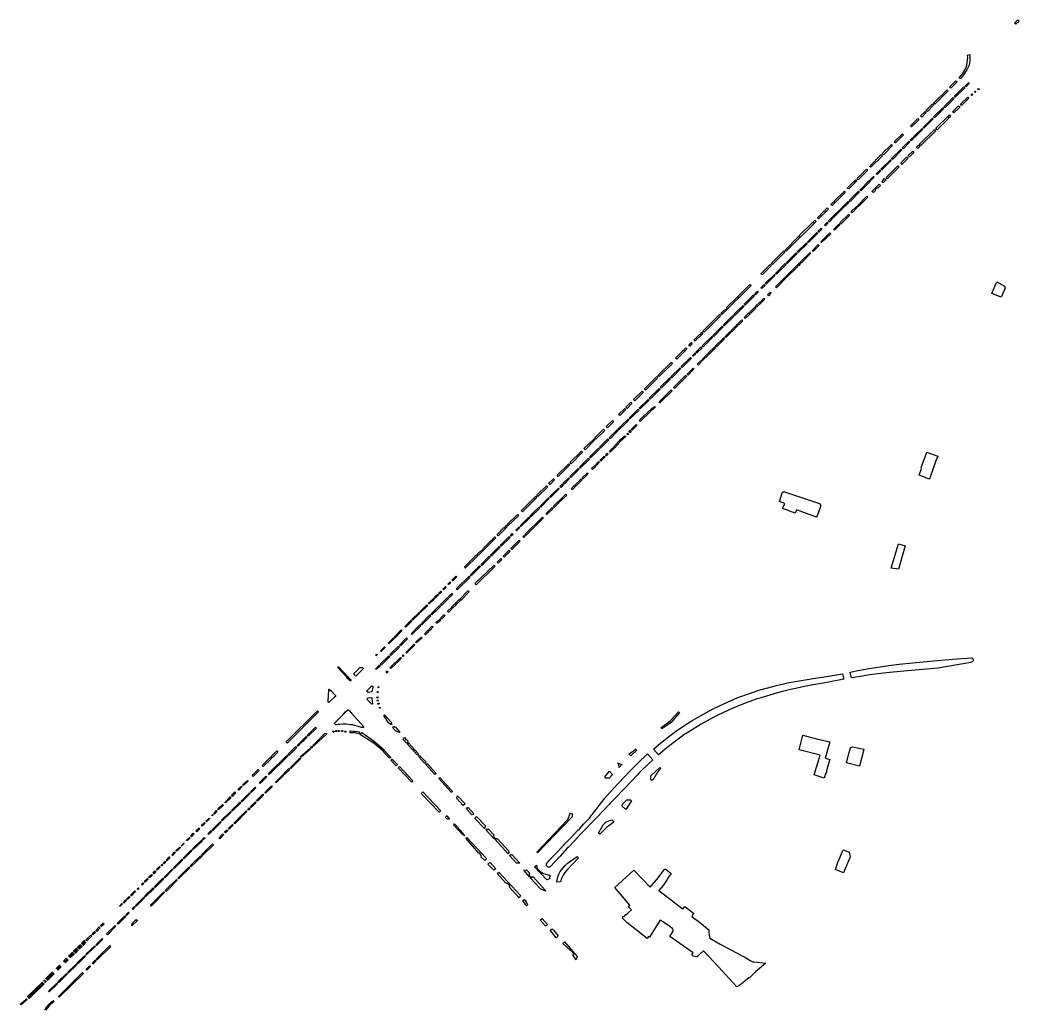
# Model space of a CAD drawing. Header units: millimetres. Extents: x 734061 to 736248, y 4017837 to 4020740.
# Drawn here: x 734061 to 735088, y 4019389 to 4020406 of the extents above; entities that cross this region are included whole.
import ezdxf

# ---------------------------------------------------------------- set-up
doc = ezdxf.new("R2010")
doc.units = ezdxf.units.MM
for name, color, linetype, true_color in [('bolvar', 143, 'Continuous', 0x3faae0), ('lachaki', 215, 'Continuous', 0xa953ac), ('park', 3, 'Continuous', 0x1ffa07)]:
    doc.layers.add(name, color=color, linetype=linetype, true_color=true_color)

msp = doc.modelspace()

# ---------------------------------------------------------------- linework, layer by layer
at = {"layer": 'bolvar'}
for points in [[(735083.1, 4020402.6), (735086.4, 4020405.9), (735087.7, 4020404.7), (735084.3, 4020401.5)], [(735034.8, 4020369.9), (735037, 4020370.4), (735037.2, 4020367), (735037.1, 4020364.7), (735036.8, 4020361.9), (735036.3, 4020359.5), (735034.2, 4020354.8), (735030.6, 4020349.6), (735027.4, 4020345.3), (735026.1, 4020346.3), (735029.5, 4020350.5), (735032.7, 4020355.8), (735034.1, 4020359.2), (735034.9, 4020364.9), (735035, 4020367)], [(735022.9, 4020343.5), (735024.1, 4020342.3), (735018, 4020336.1), (735017.4, 4020335.8), (735016.3, 4020336.9)], [(735032.2, 4020338.1), (735036.2, 4020341.8), (735036.6, 4020341.4), (735033, 4020337.3)], [(735013.7, 4020334.3), (735014.1, 4020333.9), (735014.6, 4020333.2), (735014.4, 4020332.7), (735001.1, 4020319.4), (734999.8, 4020320.6)], [(735021.3, 4020327.5), (735031.1, 4020337.1), (735032, 4020336.2), (735022.2, 4020326.6)], [(735039.1, 4020328.4), (735038.5, 4020329.2), (735039.4, 4020330), (735040.1, 4020329.3)], [(735041.9, 4020332.1), (735042.6, 4020332.8), (735043.3, 4020332.1), (735042.5, 4020331.3)], [(735045.9, 4020334.1), (735045.3, 4020335), (735046.1, 4020335.6), (735046.8, 4020335)], [(734998.8, 4020319.6), (734999.8, 4020318.3), (734993.6, 4020312), (734992.2, 4020313.5), (734992.8, 4020314.1), (734993, 4020314), (734994, 4020314.9), (734993.9, 4020315.1)], [(735010.3, 4020316.7), (735020.1, 4020326.3), (735021, 4020325.4), (735011.3, 4020315.8)], [(735027.5, 4020319.4), (735035, 4020326.6), (735036.1, 4020325.6), (735028.6, 4020318)], [(734992.4, 4020310.9), (734987.8, 4020306.2), (734986.4, 4020307.4), (734991.3, 4020312)], [(734999.8, 4020306.3), (735009.3, 4020315.6), (735010.1, 4020314.7), (735000.7, 4020305.4)], [(735020.8, 4020310.4), (735019.4, 4020311.6), (735025.6, 4020317.7), (735026.4, 4020316.9), (735026.8, 4020316.3), (735026.2, 4020315.7)], [(734984.7, 4020303.3), (734977.3, 4020296), (734976, 4020297.1), (734983.6, 4020304.6)], [(734989.1, 4020295.6), (734998.7, 4020305.1), (734999.6, 4020304.3), (734990, 4020294.7)], [(735002.1, 4020294.7), (735015.4, 4020307.9), (735015.6, 4020308), (735016.3, 4020308.5), (735017.4, 4020307.2), (735016.1, 4020305.8), (735015.5, 4020306.4), (735014.9, 4020305.8), (735015.5, 4020305.2), (735003.4, 4020293.2)], [(734968.9, 4020287.8), (734960.6, 4020279.8), (734959.5, 4020280.8), (734968, 4020289)], [(734979.3, 4020285.9), (734988, 4020294.4), (734988.8, 4020293.6), (734980.1, 4020285.2)], [(734985.2, 4020277.9), (735000.7, 4020293.3), (735002.1, 4020292), (734986.9, 4020276.9), (734986.6, 4020276.6), (734986, 4020277.2)], [(734967.6, 4020274.5), (734974.7, 4020281.5), (734975.6, 4020280.6), (734968.6, 4020273.6)], [(734975.8, 4020282.5), (734978.5, 4020285.2), (734979.3, 4020284.3), (734976.7, 4020281.6)], [(734956.6, 4020278), (734957.7, 4020276.8), (734948.4, 4020267.5), (734947.2, 4020268.7)], [(734956.6, 4020263.6), (734966.5, 4020273.3), (734967.4, 4020272.5), (734957.5, 4020262.7)], [(734973.9, 4020266.8), (734978.5, 4020271), (734979.9, 4020270.2), (734975.2, 4020265.3)], [(734982.4, 4020275.2), (734984.4, 4020277.2), (734985.8, 4020275.9), (734983.7, 4020273.8)], [(734946.1, 4020267.6), (734947.3, 4020266.4), (734935.4, 4020254.7), (734933.9, 4020255.5)], [(734945.7, 4020252.7), (734955.5, 4020262.4), (734956.4, 4020261.5), (734946.6, 4020251.8)], [(734966.2, 4020259.1), (734972.5, 4020265.4), (734973.9, 4020264.1), (734967.4, 4020257.6)], [(734931.1, 4020252.7), (734931.5, 4020252.2), (734931.7, 4020251.7), (734931.9, 4020251.2), (734922.3, 4020241.7), (734921.2, 4020243)], [(734940.9, 4020248), (734944.6, 4020251.6), (734945.4, 4020250.7), (734941.8, 4020247.1)], [(734951, 4020244.1), (734963.2, 4020256.2), (734964.5, 4020254.9), (734952.3, 4020242.8)], [(734920, 4020241.8), (734921.1, 4020240.6), (734913.3, 4020232.8), (734912.9, 4020232.6), (734911.7, 4020232.7), (734911.1, 4020233), (734918.1, 4020240), (734918.7, 4020239.4), (734919.3, 4020240), (734918.7, 4020240.5)], [(734924.1, 4020231.2), (734934.1, 4020241.2), (734935, 4020240.3), (734925, 4020230.3)], [(734935.1, 4020242.2), (734938.1, 4020245.2), (734938.9, 4020244.3), (734935.9, 4020241.3)], [(734936.4, 4020229.7), (734944, 4020237.2), (734945.3, 4020235.8), (734942.5, 4020233.2), (734941.9, 4020233.8), (734939.8, 4020231.6), (734940.4, 4020231), (734938.1, 4020228.6)], [(734950.4, 4020240.9), (734948.2, 4020238.6), (734946.9, 4020240), (734949.6, 4020242.9), (734950.4, 4020242.1), (734951.1, 4020241.5), (734950.4, 4020240.9), (734949.8, 4020241.6)], [(734908.2, 4020230.2), (734908.6, 4020229.7), (734908.8, 4020229.1), (734909, 4020228.6), (734895.7, 4020215.3), (734894.4, 4020216.5), (734897.1, 4020219.2), (734897.8, 4020218.7), (734898.3, 4020219.3), (734897.7, 4020219.9)], [(734913.1, 4020220.4), (734922.8, 4020230.1), (734923.8, 4020229.2), (734914, 4020219.6)], [(734892.8, 4020198.6), (734891.9, 4020199.4), (734895.8, 4020203.2), (734905.5, 4020212.8), (734912, 4020219.3), (734912.9, 4020218.4), (734906.1, 4020211.8), (734896.7, 4020202.6)], [(734921.6, 4020215), (734931.3, 4020224.8), (734932.3, 4020223.8), (734922.5, 4020214.1)], [(734891.8, 4020211.7), (734881.7, 4020201.6), (734880.5, 4020202.8), (734887.6, 4020209.8), (734888.1, 4020209.3), (734888.7, 4020209.8), (734888.2, 4020210.4), (734890.5, 4020212.8)], [(734903.6, 4020197.4), (734912.7, 4020206.4), (734913.5, 4020205.2), (734904.5, 4020196.3)], [(734915, 4020208.8), (734920.6, 4020214.2), (734921.5, 4020213.4), (734916.1, 4020207.7)], [(734848.3, 4020168.4), (734847.2, 4020169.6), (734861.3, 4020183.9), (734862, 4020183.2), (734862.5, 4020183.8), (734861.8, 4020184.5), (734875.7, 4020198.1), (734876.3, 4020197.5), (734876.9, 4020198.1), (734876.3, 4020198.7), (734878, 4020200.3), (734879.1, 4020199)], [(734887.8, 4020195.4), (734890.7, 4020198.3), (734891.6, 4020197.4), (734888.7, 4020194.6)], [(734897, 4020190.8), (734902.6, 4020196.3), (734903.5, 4020195.5), (734897.9, 4020190)], [(734870.3, 4020178.1), (734880, 4020187.7), (734880.8, 4020186.8), (734871.2, 4020177.2)], [(734881.1, 4020188.9), (734884.3, 4020192), (734885.2, 4020191.1), (734882, 4020187.9)], [(734884, 4020178), (734893.3, 4020187.2), (734894.3, 4020186.3), (734884.8, 4020177.2)], [(734859.7, 4020167.8), (734869.2, 4020176.9), (734870, 4020176.1), (734860.7, 4020166.9)], [(734834.3, 4020154.6), (734833.1, 4020155.8), (734846, 4020168.6), (734847.1, 4020167.3)], [(734848.6, 4020156.7), (734858.8, 4020166.6), (734859.6, 4020165.9), (734849.5, 4020155.8)], [(734863.1, 4020157.3), (734873, 4020167), (734873.9, 4020166.2), (734864.1, 4020156.4)], [(734875, 4020168.9), (734881.3, 4020175.3), (734882.2, 4020174.3), (734876, 4020167.9)], [(734837.4, 4020145.6), (734847.5, 4020155.6), (734848.3, 4020154.7), (734838.3, 4020144.7)], [(734859.9, 4020154.1), (734862.3, 4020156.6), (734863.2, 4020155.7), (734861, 4020153.3)], [(734833.1, 4020153.4), (734824.2, 4020144.6), (734823.6, 4020144.6), (734822.9, 4020144.8), (734822.2, 4020145.1), (734831.9, 4020154.7)], [(734848, 4020142.3), (734859.3, 4020153.6), (734860.3, 4020152.7), (734848.9, 4020141.4)], [(734826.9, 4020135.2), (734836.3, 4020144.5), (734837.1, 4020143.6), (734827.8, 4020134.4)], [(734837.3, 4020131.8), (734847.4, 4020141.8), (734848.2, 4020140.8), (734838.3, 4020130.9)], [(734812.3, 4020133), (734782.3, 4020103.2), (734781.1, 4020104.3), (734784.9, 4020108.3), (734785.6, 4020107.7), (734787.8, 4020109.9), (734787.2, 4020110.5), (734798.3, 4020121.4), (734798.9, 4020120.9), (734799.5, 4020121.4), (734798.9, 4020122), (734811, 4020134)], [(734816.1, 4020124.6), (734819, 4020127.3), (734819.7, 4020126.4), (734817, 4020123.6)], [(734822.4, 4020130.7), (734825.8, 4020134.1), (734826.8, 4020133.3), (734823.3, 4020129.9)], [(734829.3, 4020123.6), (734831.8, 4020126.2), (734832.8, 4020125.4), (734830.1, 4020122.6)], [(734805.3, 4020113.9), (734814.9, 4020123.4), (734815.8, 4020122.5), (734806.3, 4020113)], [(734816.7, 4020111.5), (734821.7, 4020116.4), (734822.6, 4020115.3), (734817.7, 4020110.5)], [(734822.2, 4020116.8), (734825.6, 4020120.2), (734826.5, 4020119.2), (734823.1, 4020115.8)], [(734794.7, 4020103.2), (734804.3, 4020112.7), (734805.1, 4020111.9), (734795.5, 4020102.4)], [(734805.4, 4020100.2), (734810.2, 4020105.1), (734811.3, 4020103.9), (734806.3, 4020099.1)], [(734811.1, 4020105.8), (734815.9, 4020110.7), (734816.9, 4020109.6), (734812.2, 4020104.8)], [(734781, 4020102.1), (734764, 4020085.1), (734762.7, 4020086.3), (734779.9, 4020103.3)], [(734783.9, 4020092.6), (734793.6, 4020102.2), (734794.5, 4020101.3), (734784.8, 4020091.7)], [(734798.9, 4020093.7), (734803, 4020097.9), (734803.9, 4020097), (734799.9, 4020092.8)], [(734761.6, 4020085.1), (734762.6, 4020083.9), (734754.7, 4020076), (734754.4, 4020076.3), (734754, 4020076.9), (734753.7, 4020077.4), (734759.7, 4020083.3), (734760.3, 4020082.7), (734761.4, 4020083.8), (734760.8, 4020084.4)], [(734773, 4020081.9), (734782.7, 4020091.5), (734783.6, 4020090.6), (734773.9, 4020080.9)], [(734785.4, 4020080.5), (734791.1, 4020086.1), (734792, 4020085.3), (734786.5, 4020079.6)], [(734792, 4020087), (734798, 4020093), (734798.9, 4020092), (734792.8, 4020086)], [(734751.1, 4020074.7), (734751.6, 4020073.1), (734751.4, 4020072.8), (734749.5, 4020070.8), (734748.4, 4020072.1)], [(734762.2, 4020071.2), (734771.9, 4020080.8), (734772.8, 4020079.8), (734763.1, 4020070.3)], [(734775.8, 4020071), (734784.2, 4020079.4), (734785, 4020078.3), (734776.7, 4020070.2)], [(734746.3, 4020067.9), (734736.1, 4020057.6), (734734.7, 4020058.6), (734743.2, 4020067), (734743.8, 4020066.5), (734744.8, 4020067.7), (734744.4, 4020068.1), (734745.3, 4020069.2)], [(734752.2, 4020061.2), (734754.8, 4020063.9), (734755.6, 4020063), (734753, 4020060.4)], [(734755.6, 4020064.7), (734761.1, 4020070.1), (734762, 4020069.2), (734756.6, 4020063.9)], [(734762.9, 4020056.3), (734762, 4020057.3), (734767.3, 4020062.6), (734768.2, 4020061.7)], [(734768, 4020063.3), (734775, 4020070.2), (734775.8, 4020069.1), (734769, 4020062.3)], [(734730.5, 4020054.5), (734731, 4020053.6), (734731.2, 4020053.2), (734731.1, 4020052.7), (734717.8, 4020039.5), (734716.6, 4020040.6)], [(734740.6, 4020049.9), (734750.2, 4020059.3), (734751.1, 4020058.4), (734741.5, 4020049)], [(734756.9, 4020052.2), (734759.7, 4020055.2), (734760.6, 4020054.1), (734757.8, 4020051.3)], [(734760.6, 4020056.1), (734761.3, 4020056.6), (734762.2, 4020055.6), (734761.6, 4020055)], [(734730, 4020039.3), (734739.5, 4020048.7), (734740.3, 4020047.8), (734730.9, 4020038.4)], [(734746.5, 4020042.1), (734752.7, 4020048.2), (734753.6, 4020047.2), (734747.6, 4020041.1)], [(734715.5, 4020039.6), (734716.6, 4020038.4), (734703.9, 4020025.7), (734703.5, 4020025.8), (734702.6, 4020026.7)], [(734719, 4020028.6), (734728.8, 4020038.2), (734729.6, 4020037.3), (734719.9, 4020027.6)], [(734732.5, 4020028.4), (734745.3, 4020040.9), (734746.1, 4020039.8), (734733.6, 4020027.2)], [(734700.3, 4020024.6), (734701.4, 4020023.4), (734693, 4020014.8), (734691.6, 4020015.9)], [(734707.6, 4020017.4), (734717.9, 4020027.4), (734718.8, 4020026.5), (734708.5, 4020016.5)], [(734717.8, 4020013.5), (734730.1, 4020026), (734731.1, 4020024.8), (734718.7, 4020012.5)], [(734688.7, 4020013.2), (734689.8, 4020011.9), (734685, 4020006.9), (734683.7, 4020008.1)], [(734697.3, 4020007.2), (734706.6, 4020016.2), (734707.5, 4020015.4), (734698.3, 4020006.3)], [(734682.7, 4020006.9), (734683.8, 4020005.8), (734677.4, 4019999.5), (734676.1, 4020000.5)], [(734687, 4019997), (734696.2, 4020006.1), (734697.2, 4020005.2), (734687.9, 4019996.1)], [(734698.4, 4019993.5), (734697.5, 4019994.6), (734708.4, 4020005.1), (734709.4, 4020004.1)], [(734709, 4020005.6), (734713.2, 4020009), (734714.2, 4020008), (734710, 4020004.7)], [(734669.9, 4019994.4), (734671.1, 4019993.2), (734664.8, 4019987), (734663.6, 4019988.2)], [(734679, 4019989), (734685.9, 4019995.8), (734686.7, 4019994.9), (734679.8, 4019988.1)], [(734660.7, 4019985.5), (734661.9, 4019984.3), (734652.9, 4019975.3), (734651.6, 4019976.4)], [(734666.5, 4019976.7), (734674.6, 4019984.8), (734675.5, 4019983.8), (734667.4, 4019975.8)], [(734675.4, 4019985.5), (734678.1, 4019988.2), (734678.9, 4019987.2), (734676.2, 4019984.6)], [(734684.8, 4019980.9), (734685.6, 4019981.6), (734686.5, 4019980.7), (734685.8, 4019979.9)], [(734686.9, 4019983), (734688.1, 4019984.5), (734689.1, 4019983.5), (734687.7, 4019981.9)], [(734689.2, 4019985.3), (734694.2, 4019990.3), (734695.1, 4019989.3), (734690.2, 4019984.4)], [(734650.6, 4019975.4), (734651.6, 4019974.1), (734641.8, 4019964.5), (734640.6, 4019965.6)], [(734656.7, 4019967), (734665.3, 4019975.6), (734666.3, 4019974.7), (734657.6, 4019966.1)], [(734671.9, 4019966.2), (734671, 4019967.2), (734676.5, 4019973.3), (734677.5, 4019972.3)], [(734676.9, 4019973.8), (734682.5, 4019978.7), (734683.6, 4019977.9), (734677.9, 4019972.8)], [(734638, 4019963), (734639.1, 4019961.8), (734627.3, 4019950), (734626.2, 4019951.2)], [(734646.4, 4019956.8), (734655.6, 4019965.9), (734656.5, 4019965), (734647.3, 4019956)], [(734662.8, 4019959.2), (734664.5, 4019961), (734665.5, 4019959.9), (734663.7, 4019958.3)], [(734666.7, 4019963.1), (734670.2, 4019966.5), (734671.2, 4019965.6), (734667.6, 4019962)], [(734625, 4019950), (734626.1, 4019948.9), (734614.2, 4019937), (734613.1, 4019938.4)], [(734636, 4019946.4), (734645.3, 4019955.7), (734646.2, 4019954.8), (734636.8, 4019945.5)], [(734652.7, 4019949.2), (734655.7, 4019952.4), (734656.7, 4019951.5), (734653.5, 4019948.2)], [(734658.1, 4019952.8), (734657.3, 4019953.8), (734661.4, 4019957.9), (734662.3, 4019957)], [(734626.1, 4019936.8), (734634.8, 4019945.3), (734635.7, 4019944.5), (734627.1, 4019935.9)], [(734638.7, 4019935.5), (734644.2, 4019940.8), (734645.1, 4019939.9), (734639.7, 4019934.6)], [(734648.4, 4019945.1), (734651.8, 4019948.4), (734652.7, 4019947.3), (734649.4, 4019944.1)], [(734609.3, 4019934.6), (734610.5, 4019933.5), (734605.9, 4019928.8), (734605.1, 4019929.1), (734604.8, 4019929.3), (734604.3, 4019929.6)], [(734615.8, 4019926.6), (734618.5, 4019929.3), (734619.4, 4019928.4), (734616.7, 4019925.7)], [(734619.4, 4019930.1), (734625, 4019935.7), (734625.9, 4019934.8), (734620.2, 4019929.2)], [(734631.5, 4019928.3), (734637.7, 4019934.4), (734638.7, 4019933.4), (734632.6, 4019927.4)], [(734602, 4019927.5), (734602.4, 4019926.9), (734603, 4019926.1), (734593.3, 4019916.5), (734592.1, 4019917.7)], [(734605.3, 4019916.2), (734614.3, 4019925.1), (734615.2, 4019924.2), (734606.2, 4019915.4)], [(734615.1, 4019912.1), (734621.9, 4019918.9), (734622.9, 4019917.8), (734616, 4019911.1)], [(734627.7, 4019924.5), (734631, 4019927.9), (734632.1, 4019927), (734628.6, 4019923.4)], [(734591, 4019916.6), (734592.2, 4019915.4), (734577.5, 4019900.8), (734576.6, 4019901.3), (734576, 4019901.7), (734589.4, 4019915), (734590, 4019914.4), (734590.6, 4019915.1), (734590, 4019915.6)], [(734595.5, 4019906.5), (734604.2, 4019915), (734605, 4019914.2), (734596.3, 4019905.6)], [(734609, 4019906.1), (734614.4, 4019911.5), (734615.4, 4019910.5), (734610, 4019905)], [(734585, 4019896.2), (734594.2, 4019905.4), (734595.1, 4019904.5), (734585.8, 4019895.2)], [(734601.7, 4019898.8), (734607.9, 4019905.1), (734609, 4019904.2), (734602.6, 4019897.9)], [(734573.3, 4019896.7), (734562.4, 4019886.2), (734561.3, 4019887.3), (734572.3, 4019898)], [(734575.1, 4019886.4), (734583.9, 4019895.1), (734584.7, 4019894.1), (734575.9, 4019885.5)], [(734599, 4019894.4), (734580.8, 4019876.2), (734579.9, 4019877.2), (734598.1, 4019895.3)], [(734552.5, 4019876.1), (734551.3, 4019877.3), (734558.4, 4019884.6), (734559, 4019884.1), (734560, 4019884.9), (734559.5, 4019885.5), (734560.6, 4019886.6), (734561.7, 4019885.3)], [(734565.1, 4019876.4), (734567, 4019878.3), (734567.7, 4019877.5), (734565.8, 4019875.6)], [(734570.5, 4019881.8), (734573.9, 4019885.2), (734574.8, 4019884.4), (734571.3, 4019881)], [(734550.1, 4019873.9), (734532.4, 4019856.2), (734531.2, 4019857.5), (734534.5, 4019860.7), (734535, 4019860.2), (734537, 4019862.2), (734536.6, 4019862.7), (734545.5, 4019871.7), (734546.1, 4019871.1), (734547, 4019872), (734546.5, 4019872.5), (734548.9, 4019874.9)], [(734554.7, 4019866.3), (734563.9, 4019875.3), (734564.8, 4019874.4), (734555.6, 4019865.4)], [(734565.6, 4019863.1), (734574.2, 4019871.6), (734575.1, 4019870.5), (734566.5, 4019862.1)], [(734577.9, 4019875.3), (734579.1, 4019876.4), (734579.9, 4019875.5), (734578.9, 4019874.4)], [(734544.5, 4019856.1), (734553.4, 4019865.1), (734554.4, 4019864.2), (734545.4, 4019855.2)], [(734557.6, 4019855.2), (734563.8, 4019861.3), (734564.7, 4019860.3), (734558.7, 4019854.2)], [(734531.2, 4019855.2), (734518.7, 4019842.7), (734518.1, 4019844.5), (734530.1, 4019856.4)], [(734534.5, 4019846.3), (734543.3, 4019855), (734544.2, 4019854.1), (734535.5, 4019845.4)], [(734551.4, 4019848.9), (734555.1, 4019852.7), (734556.1, 4019851.6), (734552.4, 4019847.8)], [(734523.8, 4019835.7), (734533.3, 4019845.1), (734534.3, 4019844.4), (734524.7, 4019834.8)], [(734548.5, 4019846), (734549.5, 4019845), (734529.8, 4019825.7), (734528.5, 4019827)], [(734503.1, 4019828.7), (734503.8, 4019827.9), (734501.7, 4019825.9), (734500.9, 4019826.5)], [(734508.8, 4019834.5), (734509.7, 4019833.7), (734505.7, 4019829.8), (734504.7, 4019830.5)], [(734509.3, 4019821.4), (734522.7, 4019834.6), (734523.6, 4019833.7), (734510.2, 4019820.4)], [(734493.6, 4019819.2), (734494.4, 4019818.5), (734491.8, 4019816.1), (734491.2, 4019816.8)], [(734499, 4019823.3), (734496.2, 4019820.4), (734495.5, 4019821.1), (734498.5, 4019824)], [(734501.5, 4019813.7), (734504.7, 4019816.8), (734505.6, 4019815.9), (734502.5, 4019812.8)], [(734514.4, 4019809.9), (734513.8, 4019810), (734513.3, 4019810.7), (734513.3, 4019811.3), (734521.3, 4019819.4), (734521.8, 4019819.4), (734522.4, 4019818.6), (734522.4, 4019818)], [(734487.1, 4019811.4), (734481.6, 4019806), (734481, 4019806.8), (734486.2, 4019812)], [(734491.1, 4019815.4), (734487.8, 4019812.1), (734487.1, 4019812.9), (734490.4, 4019816.2)], [(734493.2, 4019805.5), (734500.4, 4019812.5), (734501.3, 4019811.7), (734494.2, 4019804.6)], [(734504.8, 4019802.4), (734504.9, 4019803), (734508, 4019806), (734508.6, 4019805.9), (734509, 4019805.5), (734509, 4019804.9), (734505.9, 4019802), (734505.3, 4019802)], [(734509.1, 4019807.1), (734512, 4019810.2), (734512.6, 4019810.1), (734513.1, 4019809.5), (734513.2, 4019809), (734510.1, 4019806), (734509.6, 4019806), (734509.1, 4019806.6)], [(734471.9, 4019796.5), (734464.5, 4019789.2), (734463.7, 4019789.9), (734471.2, 4019797.4)], [(734479, 4019805.1), (734479.8, 4019804.2), (734472.7, 4019797.3), (734472.1, 4019797.9)], [(734483.6, 4019795.9), (734492.2, 4019804.4), (734493.1, 4019803.5), (734484.4, 4019794.9)], [(734504.2, 4019801.8), (734504.8, 4019801.1), (734504.8, 4019800.6), (734501.7, 4019797.7), (734501.2, 4019797.7), (734500.6, 4019798.4), (734500.6, 4019798.9), (734503.8, 4019801.8)], [(734462.8, 4019789.1), (734463.6, 4019788.3), (734457.4, 4019782.2), (734456.6, 4019783)], [(734473.3, 4019785.7), (734482.4, 4019794.8), (734483.2, 4019793.8), (734474.1, 4019784.7)], [(734488.6, 4019787.3), (734492, 4019790.2), (734492.4, 4019790.3), (734493.1, 4019789.7), (734493.1, 4019789.1), (734489.8, 4019786.2), (734489.3, 4019786.2), (734488.7, 4019786.8)], [(734493.6, 4019791.6), (734496.6, 4019794.9), (734497, 4019795), (734497.8, 4019794.2), (734497.7, 4019793.7), (734494.7, 4019790.6), (734494.2, 4019790.7), (734493.5, 4019791.3)], [(734453.5, 4019778.5), (734445.9, 4019770.6), (734445.1, 4019771.4), (734452.9, 4019779.3)], [(734462.9, 4019775.5), (734472, 4019784.5), (734472.9, 4019783.5), (734463.8, 4019774.5)], [(734476.8, 4019775.5), (734480.6, 4019779.1), (734481.5, 4019778.1), (734477.8, 4019774.4)], [(734481.3, 4019779.9), (734484.4, 4019783.3), (734485.5, 4019782.4), (734482.3, 4019778.9)], [(734445.2, 4019770.2), (734440.1, 4019765.1), (734439.3, 4019765.7), (734444.5, 4019770.9)], [(734451.2, 4019763.8), (734458.4, 4019771.1), (734459.4, 4019770.1), (734452, 4019762.9)], [(734468, 4019767.1), (734473.4, 4019772), (734474.3, 4019771.1), (734468.7, 4019766.2)], [(734435.5, 4019762), (734436.2, 4019761.2), (734432.1, 4019757.2), (734431.4, 4019757.9)], [(734441.3, 4019754), (734449.9, 4019762.7), (734451, 4019761.7), (734442.2, 4019753.1)], [(734457.4, 4019756.3), (734466, 4019764.7), (734466.8, 4019763.9), (734458.3, 4019755.4)], [(734427.2, 4019752.8), (734426.6, 4019753.7), (734427.5, 4019754.3), (734428.1, 4019753.5)], [(734431.2, 4019744.1), (734440.1, 4019752.9), (734441, 4019752), (734432.1, 4019743.2)], [(734441.1, 4019740.4), (734446.6, 4019745.8), (734447.6, 4019744.9), (734442.3, 4019739.6)], [(734447.5, 4019746.6), (734452, 4019751), (734452.8, 4019750), (734448.3, 4019745.7)], [(734454.1, 4019753), (734455, 4019753.8), (734455.6, 4019753), (734454.8, 4019752.2)], [(734914.3, 4019736), (734924, 4019737.9), (734933.8, 4019739.7), (734940.6, 4019740.9), (734953.4, 4019742.7), (734964.4, 4019744.2), (734978.7, 4019745.7), (734996.3, 4019747.2), (735019.3, 4019749.2), (735039, 4019750.7), (735039.7, 4019750.4), (735040.2, 4019749.6), (735040.4, 4019748.7), (735040.4, 4019748), (735040.2, 4019747.4), (735039.9, 4019746.9), (735039.6, 4019746.6), (735038.6, 4019746.1), (735038.1, 4019746), (735004.4, 4019740), (734969.4, 4019737.1), (734951.1, 4019735.3), (734934.4, 4019733.2), (734922.3, 4019731.2), (734915.4, 4019730)], [(734430.2, 4019743.2), (734431.2, 4019742.1), (734426.7, 4019738.7), (734426.3, 4019739)], [(734437.2, 4019736.2), (734438, 4019737.4), (734439, 4019736.6), (734438.3, 4019734.9)], [(734712.1, 4019657), (734717.5, 4019661.8), (734727.4, 4019669.7), (734728.8, 4019670.7), (734735.1, 4019675.3), (734748.1, 4019683.9), (734752.6, 4019686.7), (734763.4, 4019692.9), (734772.6, 4019697.9), (734785, 4019703.8), (734798.7, 4019709.8), (734810.7, 4019714.2), (734820.3, 4019717.3), (734827.7, 4019719.6), (734829.4, 4019720), (734838.6, 4019722.3), (734849.9, 4019724.9), (734861.8, 4019727.2), (734876.2, 4019729.3), (734890, 4019731.4), (734906.4, 4019734.3), (734907.5, 4019728.6), (734890.1, 4019725.4), (734870.5, 4019722), (734853.2, 4019718.3), (734850, 4019717.4), (734843.3, 4019715.7), (734843, 4019715.6), (734828.2, 4019711.4), (734816.6, 4019707.8), (734804.7, 4019703.5), (734793.5, 4019698.9), (734788.4, 4019696.6), (734778.1, 4019691.7), (734770.3, 4019687.6), (734761.2, 4019682.5), (734752.7, 4019677.4), (734751.7, 4019676.7), (734743.4, 4019671.5), (734740.2, 4019669.3), (734734.4, 4019664.9), (734733.7, 4019664.3), (734732.4, 4019663.4), (734731.5, 4019662.7), (734725.9, 4019658.4), (734717.3, 4019651.2)], [(734428, 4019715.9), (734429, 4019716), (734429, 4019715.1), (734428, 4019715)], [(734429.4, 4019719.9), (734428.9, 4019720.5), (734429.2, 4019721.2), (734430, 4019720.6)], [(734428.6, 4019710.5), (734429, 4019709.6), (734428, 4019709.2), (734427.8, 4019710.2)], [(734428.8, 4019707.6), (734429.2, 4019706.6), (734428.3, 4019706.3), (734428.1, 4019707.3)], [(734430, 4019703.3), (734429.2, 4019702.9), (734428.7, 4019704), (734429.7, 4019704.3)], [(734367.8, 4019695.1), (734335.5, 4019663.1), (734334.3, 4019664.2), (734366.7, 4019696.2)], [(734431.5, 4019699.1), (734430.6, 4019698.9), (734430.3, 4019699.5), (734431.1, 4019700)], [(734719.8, 4019679), (734728.9, 4019685.6), (734729.5, 4019686.1), (734730, 4019686.6), (734737.8, 4019695.3), (734738.9, 4019694.2), (734731.4, 4019685.5), (734730.1, 4019684.2), (734720.8, 4019677.8)], [(734442.7, 4019682), (734442.7, 4019682), (734440.2, 4019683.4), (734435.1, 4019691.6), (734435.7, 4019692), (734443.1, 4019683.8), (734442.6, 4019683.2), (734443.2, 4019682.7)], [(734365.7, 4019678.5), (734357.1, 4019670.1), (734356.3, 4019670.8), (734364.8, 4019679.3)], [(734374.8, 4019673.2), (734376.3, 4019672.7), (734363.1, 4019660.4), (734362.5, 4019661), (734374.8, 4019673.2)], [(734383.1, 4019675.5), (734383.2, 4019675.4), (734383.3, 4019675.4), (734383.4, 4019675.4), (734383.5, 4019675.3), (734383.5, 4019675.3), (734383.6, 4019675.2), (734383.6, 4019675.1), (734383.6, 4019675), (734383.7, 4019674.9), (734383.6, 4019674.8), (734383.6, 4019674.7), (734383.6, 4019674.6), (734383.5, 4019674.6), (734383.5, 4019674.5), (734383.4, 4019674.4), (734383.3, 4019674.4), (734383.2, 4019674.4), (734383.1, 4019674.4), (734383, 4019674.4), (734382.9, 4019674.4), (734382.8, 4019674.4), (734382.8, 4019674.5), (734382.7, 4019674.6), (734382.6, 4019674.6), (734382.6, 4019674.7), (734382.6, 4019674.8), (734382.6, 4019674.9), (734382.6, 4019675), (734382.6, 4019675.1), (734382.6, 4019675.2), (734382.7, 4019675.3), (734382.8, 4019675.3), (734382.8, 4019675.4), (734382.9, 4019675.4), (734383, 4019675.4)], [(734385.8, 4019675.9), (734385.9, 4019675.9), (734386, 4019675.9), (734386.1, 4019675.9), (734386.2, 4019675.8), (734386.2, 4019675.7), (734386.3, 4019675.7), (734386.3, 4019675.6), (734386.3, 4019675.5), (734386.4, 4019675.4), (734386.3, 4019675.3), (734386.3, 4019675.2), (734386.3, 4019675.1), (734386.2, 4019675), (734386.2, 4019675), (734386.1, 4019674.9), (734386, 4019674.9), (734385.9, 4019674.9), (734385.8, 4019674.9), (734385.7, 4019674.9), (734385.6, 4019674.9), (734385.5, 4019674.9), (734385.5, 4019675), (734385.4, 4019675), (734385.3, 4019675.1), (734385.3, 4019675.2), (734385.3, 4019675.3), (734385.3, 4019675.4), (734385.3, 4019675.5), (734385.3, 4019675.6), (734385.3, 4019675.7), (734385.4, 4019675.7), (734385.5, 4019675.8), (734385.5, 4019675.9), (734385.6, 4019675.9), (734385.7, 4019675.9)], [(734388.7, 4019676.1), (734388.8, 4019676.1), (734388.9, 4019676.1), (734389, 4019676), (734389.1, 4019676), (734389.2, 4019675.9), (734389.2, 4019675.8), (734389.3, 4019675.7), (734389.3, 4019675.6), (734389.3, 4019675.5), (734389.3, 4019675.4), (734389.3, 4019675.3), (734389.2, 4019675.2), (734389.2, 4019675.1), (734389.1, 4019675), (734389, 4019675), (734388.9, 4019674.9), (734388.8, 4019674.9), (734388.7, 4019674.9), (734388.6, 4019674.9), (734388.5, 4019674.9), (734388.4, 4019675), (734388.3, 4019675), (734388.2, 4019675.1), (734388.2, 4019675.2), (734388.1, 4019675.3), (734388.1, 4019675.4), (734388.1, 4019675.5), (734388.1, 4019675.6), (734388.1, 4019675.7), (734388.2, 4019675.8), (734388.2, 4019675.9), (734388.3, 4019676), (734388.4, 4019676), (734388.5, 4019676.1), (734388.6, 4019676.1)], [(734392.2, 4019676.1), (734392.3, 4019676.1), (734392.3, 4019676.1), (734392.4, 4019676), (734392.5, 4019676), (734392.6, 4019675.9), (734392.6, 4019675.8), (734392.7, 4019675.7), (734392.7, 4019675.6), (734392.7, 4019675.5), (734392.7, 4019675.5), (734392.7, 4019675.4), (734392.6, 4019675.3), (734392.6, 4019675.2), (734392.5, 4019675.1), (734392.4, 4019675.1), (734392.3, 4019675), (734392.3, 4019675), (734392.2, 4019675), (734392.1, 4019675), (734392, 4019675), (734391.9, 4019675.1), (734391.8, 4019675.1), (734391.7, 4019675.2), (734391.7, 4019675.3), (734391.6, 4019675.4), (734391.6, 4019675.5), (734391.6, 4019675.5), (734391.6, 4019675.6), (734391.6, 4019675.7), (734391.7, 4019675.8), (734391.7, 4019675.9), (734391.8, 4019676), (734391.9, 4019676), (734392, 4019676.1), (734392.1, 4019676.1)], [(734395.4, 4019675.3), (734395.5, 4019675.3), (734395.6, 4019675.3), (734395.7, 4019675.3), (734395.8, 4019675.2), (734395.8, 4019675.1), (734395.9, 4019675.1), (734395.9, 4019675), (734395.9, 4019674.9), (734395.9, 4019674.8), (734395.9, 4019674.7), (734395.9, 4019674.6), (734395.9, 4019674.5), (734395.8, 4019674.5), (734395.8, 4019674.4), (734395.7, 4019674.3), (734395.6, 4019674.3), (734395.5, 4019674.3), (734395.4, 4019674.3), (734395.3, 4019674.3), (734395.2, 4019674.3), (734395.2, 4019674.3), (734395.1, 4019674.4), (734395, 4019674.5), (734395, 4019674.5), (734394.9, 4019674.6), (734394.9, 4019674.7), (734394.9, 4019674.8), (734394.9, 4019674.9), (734394.9, 4019675), (734395, 4019675.1), (734395, 4019675.1), (734395.1, 4019675.2), (734395.2, 4019675.3), (734395.2, 4019675.3), (734395.3, 4019675.3)], [(734400.3, 4019675.7), (734404, 4019675.4), (734403.7, 4019673.7), (734400.3, 4019673.8)], [(734405.3, 4019675), (734405.6, 4019675.4), (734409.9, 4019674.6), (734409.1, 4019672.7), (734405.3, 4019673.5)], [(734410, 4019672.2), (734412.2, 4019674.1), (734425.1, 4019665.2), (734423.9, 4019663.4)], [(734451.4, 4019674.3), (734451, 4019673.9), (734447.1, 4019675.6), (734443.9, 4019679), (734443.8, 4019679.2), (734444.6, 4019679.8), (734445.2, 4019680.1), (734445.9, 4019679.4), (734446.5, 4019679.8)], [(734345.8, 4019660.6), (734355.2, 4019669.8), (734355.9, 4019668.9), (734346.6, 4019659.8)], [(734434.8, 4019656.1), (734434, 4019655.1), (734424.7, 4019663.1), (734425.5, 4019664.7), (734435, 4019656.4)], [(734458.3, 4019663.1), (734454.8, 4019666.8), (734455.1, 4019668.2), (734456.4, 4019669), (734457.4, 4019667.9), (734456.9, 4019667.3), (734457.7, 4019666.4), (734458.2, 4019666.9), (734459.8, 4019665.2), (734459.2, 4019664.7), (734459.6, 4019664.2)], [(734466.1, 4019657), (734464.9, 4019655.9), (734458.9, 4019662.3), (734460.2, 4019663.4)], [(734326.1, 4019653.9), (734320.3, 4019648.1), (734319.1, 4019649.2), (734325, 4019655)], [(734336.4, 4019651.3), (734344.7, 4019659.5), (734345.5, 4019658.7), (734337.3, 4019650.5)], [(734358.9, 4019657.7), (734359.6, 4019656.9), (734350.1, 4019648.7), (734349.4, 4019649.4)], [(734361.6, 4019660.3), (734362.2, 4019659.6), (734360.5, 4019657.8), (734359.7, 4019658.5)], [(734442.1, 4019648.2), (734441.7, 4019647.6), (734441.1, 4019647.9), (734440.7, 4019647.7), (734434.4, 4019654.6), (734435.4, 4019655.4)], [(734469.5, 4019650.8), (734465.3, 4019655.3), (734466.5, 4019656.4), (734470.7, 4019651.9)], [(734690.3, 4019654.1), (734690.5, 4019654.2), (734690.6, 4019654.2), (734690.8, 4019654.4), (734691, 4019654.5), (734691.2, 4019654.6), (734691.5, 4019654.9), (734693.7, 4019657), (734694.8, 4019656), (734688.8, 4019649.9), (734686.7, 4019652.2)], [(734319.4, 4019647.3), (734311, 4019639), (734309.8, 4019640.2), (734318.2, 4019648.4)], [(734316.6, 4019631.7), (734335.3, 4019650.2), (734336.1, 4019649.4), (734317.3, 4019631)], [(734349, 4019648.1), (734349.8, 4019647.4), (734339.4, 4019637), (734338.6, 4019637.8)], [(734448.9, 4019641), (734447.6, 4019639.8), (734442.1, 4019645.4), (734443.4, 4019646.6)], [(734477.1, 4019642.3), (734470.6, 4019649.3), (734471.7, 4019650.5), (734478.3, 4019643.5)], [(734487.5, 4019631), (734487.5, 4019631), (734478.2, 4019641.1), (734479.5, 4019642.2), (734488.6, 4019632)], [(734602, 4019538.3), (734602, 4019538.7), (734602.1, 4019539), (734602.2, 4019539.3), (734602.4, 4019539.6), (734602.8, 4019540.1), (734605.2, 4019542.8), (734609.9, 4019547.9), (734619.8, 4019558.4), (734620.8, 4019559.5), (734621.1, 4019559.8), (734621.4, 4019560), (734627.7, 4019566.5), (734634.4, 4019573.5), (734635.6, 4019574.7), (734636.2, 4019575.5), (734640.6, 4019580), (734646.3, 4019586.1), (734648.4, 4019588.9), (734649.3, 4019590), (734650.3, 4019591.4), (734661.1, 4019605.3), (734661.8, 4019606.2), (734664.4, 4019609.3), (734675.4, 4019621.2), (734676.5, 4019622.4), (734687.5, 4019633.8), (734691.3, 4019637.8), (734697.5, 4019644), (734704.1, 4019650.3), (734706, 4019651.9), (734711.3, 4019646), (734700, 4019635.3), (734696.9, 4019632.1), (734696, 4019631), (734682.3, 4019616.6), (734681.3, 4019615.6), (734680.3, 4019614.5), (734673.9, 4019607.8), (734667.7, 4019601.3), (734666.7, 4019600.3), (734666.2, 4019599.8), (734666.1, 4019599.7), (734653.4, 4019586.3), (734652.4, 4019585.3), (734638.9, 4019571.1), (734637.9, 4019570.1), (734630.8, 4019562.6), (734624.4, 4019556), (734623.4, 4019555), (734615.7, 4019546.6), (734605.8, 4019536.1), (734605.5, 4019535.9), (734605, 4019535.8), (734604.5, 4019535.7), (734604, 4019535.8), (734603.5, 4019535.9), (734603.2, 4019536.1), (734602.7, 4019536.4), (734602.4, 4019536.8), (734602.1, 4019537.3), (734602, 4019537.9)], [(734680, 4019641.3), (734676.9, 4019638), (734676.8, 4019639.2), (734676.6, 4019640.3), (734676.2, 4019641.3), (734675.6, 4019642.2), (734675.2, 4019642.7), (734676.5, 4019642.1), (734678.2, 4019641.6)], [(734306.9, 4019635), (734300.6, 4019628.9), (734299.8, 4019629.8), (734305.8, 4019636)], [(734337.5, 4019637), (734338.5, 4019636.1), (734333, 4019630.8), (734332.1, 4019631.7), (734337.5, 4019637)], [(734464.9, 4019624.2), (734463.7, 4019623), (734449.7, 4019637.6), (734451.1, 4019639)], [(734666.9, 4019634.2), (734670.1, 4019630.7), (734666.6, 4019627.1), (734663, 4019627.1), (734661.9, 4019628.3), (734666.9, 4019634.2)], [(734710.4, 4019624.7), (734709.3, 4019625.5), (734709.4, 4019629.3), (734718.5, 4019638.1), (734719.5, 4019636.9), (734717.5, 4019635), (734715.5, 4019632.3), (734712.4, 4019626.7)], [(734295.4, 4019623.9), (734290.9, 4019619.7), (734290.1, 4019620.4), (734294.8, 4019624.6)], [(734307.9, 4019621.5), (734307, 4019622.3), (734313.8, 4019629), (734314.5, 4019628.1)], [(734331.5, 4019631), (734332.3, 4019630.2), (734324.4, 4019622.4), (734323.8, 4019623.1), (734331.5, 4019631)], [(734504, 4019612.8), (734491.4, 4019626.7), (734492.5, 4019627.7), (734505.6, 4019613.4), (734505, 4019612.9), (734504.7, 4019612.8), (734504.1, 4019612.7)], [(734282, 4019612.9), (734282.9, 4019611.9), (734279.4, 4019608.2), (734278.5, 4019608.9)], [(734288.6, 4019618.9), (734289.2, 4019618.2), (734286, 4019614.8), (734285.2, 4019615.7)], [(734288.2, 4019603.6), (734296.8, 4019612.1), (734297.6, 4019611.4), (734288.9, 4019602.8)], [(734298, 4019613.2), (734302.6, 4019617.8), (734303.3, 4019617), (734298.7, 4019612.5)], [(734319.6, 4019619.2), (734320.3, 4019618.2), (734313.3, 4019611.5), (734312.6, 4019612.5)], [(734493.2, 4019593.7), (734491.7, 4019592.2), (734473.4, 4019611.4), (734475.2, 4019613.2)], [(734277, 4019607.9), (734277.8, 4019606.8), (734272.4, 4019601.7), (734271.5, 4019602.1)], [(734278.5, 4019593.9), (734287.1, 4019602.5), (734287.2, 4019602.5), (734287.9, 4019601.7), (734279.2, 4019593.1)], [(734303, 4019602.9), (734303.8, 4019602.1), (734298.8, 4019597), (734297.9, 4019597.8), (734303, 4019602.9)], [(734310.5, 4019610.5), (734311.4, 4019609.5), (734305.2, 4019603.4), (734304.2, 4019604.1)], [(734516.6, 4019599.1), (734509.9, 4019606.3), (734509.9, 4019607.2), (734510.6, 4019609), (734518.4, 4019600.8)], [(734683.7, 4019594.9), (734679.7, 4019598.6), (734680.3, 4019600), (734681.3, 4019601.4), (734684.6, 4019604.8), (734688.5, 4019604.9), (734689.4, 4019603.9)], [(734263, 4019593.8), (734263.6, 4019593.1), (734261, 4019590.1), (734260.2, 4019590.6)], [(734269.3, 4019600), (734270.1, 4019599.5), (734265.1, 4019594.5), (734264.3, 4019595.4)], [(734268.2, 4019583.8), (734277.3, 4019592.8), (734278, 4019592), (734269, 4019583.1)], [(734293.6, 4019593.5), (734294.1, 4019592.7), (734281.7, 4019580.2), (734280.9, 4019580.9), (734293.6, 4019593.5)], [(734296.6, 4019596.7), (734297.6, 4019595.7), (734295.9, 4019594.3), (734295.1, 4019595.1)], [(734527.5, 4019590.5), (734526.6, 4019589.6), (734525.4, 4019589.5), (734519.6, 4019595.8), (734520.9, 4019597), (734521.4, 4019596.6), (734521.7, 4019596.9)], [(734626.8, 4019591.1), (734628.4, 4019590.6), (734628.4, 4019587.3), (734593, 4019550.3), (734592.2, 4019551.2), (734623.2, 4019583.8), (734623.8, 4019584.5), (734624.3, 4019585.4), (734626.1, 4019590)], [(734250.7, 4019581.6), (734251.4, 4019580.9), (734248.4, 4019577.8), (734247.5, 4019578.7)], [(734255.6, 4019585.9), (734256, 4019585.5), (734252.6, 4019582.1), (734251.9, 4019582.8)], [(734259.1, 4019589.8), (734259.4, 4019589), (734258.5, 4019588.3), (734258.1, 4019588.9)], [(734258.5, 4019574.1), (734267, 4019582.7), (734267.9, 4019581.9), (734259.2, 4019573.4)], [(734499.7, 4019588.3), (734499.7, 4019588.3), (734502.5, 4019585.1), (734500, 4019584.9), (734498.7, 4019586.4), (734499, 4019588.2), (734499.3, 4019588.3)], [(734507.8, 4019579.8), (734507.8, 4019579.8), (734518.2, 4019568.3), (734517.7, 4019567.7), (734516.3, 4019569.1), (734516.1, 4019569), (734506.4, 4019579.2), (734506.8, 4019579.6), (734506.5, 4019579.9), (734506.8, 4019580.2), (734506.9, 4019580.3)], [(734538.5, 4019575.4), (734528.6, 4019585.8), (734528.9, 4019586.4), (734530.2, 4019587.6), (734539.7, 4019577.7), (734538.7, 4019576.6), (734539.1, 4019576)], [(734657, 4019569.4), (734655.6, 4019570.5), (734660.4, 4019579), (734663.5, 4019582.2), (734669.4, 4019584.2), (734671.4, 4019581.9), (734663.8, 4019576.4)], [(734240, 4019570), (734237.2, 4019566.8), (734236.5, 4019567.5), (734239.2, 4019570.6)], [(734245.1, 4019576), (734245.6, 4019575.2), (734242.7, 4019571.9), (734241.9, 4019573)], [(734254.8, 4019569.2), (734254.1, 4019569.8), (734257.4, 4019573.2), (734258.2, 4019572.4)], [(734269.6, 4019570), (734270.6, 4019569.3), (734266.3, 4019564.6), (734265.4, 4019565.3), (734269.6, 4019570)], [(734273.7, 4019574.1), (734274.6, 4019573.2), (734272.3, 4019570.9), (734271.4, 4019571.9)], [(734279.4, 4019579.6), (734280.2, 4019578.7), (734276, 4019574.6), (734275.2, 4019575.6)], [(734548.2, 4019564.9), (734539.8, 4019573.9), (734540.9, 4019574.9), (734541.7, 4019574.5), (734542.2, 4019574.9), (734547.9, 4019568.7), (734547.6, 4019568.1), (734547.9, 4019567.7), (734547.5, 4019567.1), (734548.7, 4019565.5)], [(734229.9, 4019559.9), (734227.1, 4019557.1), (734226.7, 4019557.7), (734229.3, 4019560.3)], [(734235.9, 4019565.6), (734232.7, 4019562.7), (734232.2, 4019563.3), (734235.2, 4019566)], [(734238.4, 4019554.4), (734238.4, 4019554.4), (734247.8, 4019563.6), (734248.5, 4019562.8), (734239.2, 4019553.7)], [(734248.8, 4019564.6), (734248.8, 4019564.6), (734250.4, 4019566.2), (734251.2, 4019565.4), (734249.6, 4019563.9)], [(734520.3, 4019566), (734520.3, 4019566), (734540.1, 4019544.8), (734540.1, 4019543.8), (734538.7, 4019542.5), (734534.8, 4019546.4), (734534.9, 4019546.6), (734534.9, 4019547.7), (734535, 4019547.9), (734532.9, 4019550.4), (734532.5, 4019550), (734519.5, 4019565.1)], [(734562.7, 4019549.2), (734548.9, 4019564.3), (734549.8, 4019565.4), (734550.6, 4019564.9), (734551.3, 4019565.2), (734563.8, 4019551.6), (734563.2, 4019550.8), (734563.6, 4019550.1)], [(734220, 4019551.5), (734220.6, 4019550.9), (734217.7, 4019547.7), (734217, 4019548.3)], [(734225.3, 4019556.3), (734226, 4019555.9), (734222.3, 4019552.1), (734221.3, 4019552.9)], [(734228.8, 4019545), (734237.3, 4019553.4), (734238.1, 4019552.6), (734229.6, 4019544.2)], [(734258.8, 4019559.5), (734259.8, 4019558.6), (734248.7, 4019547.7), (734248, 4019548.5)], [(734211, 4019540.9), (734208.8, 4019539.1), (734208.1, 4019539.7), (734210.2, 4019541.7)], [(734214.4, 4019546.1), (734215.1, 4019545.3), (734212.1, 4019542.1), (734211.2, 4019542.8)], [(734218.8, 4019535.1), (734227.7, 4019543.9), (734228.5, 4019543.1), (734219.5, 4019534.4)], [(734246.7, 4019547.3), (734248.4, 4019546.8), (734236.8, 4019536), (734235.9, 4019536.9)], [(734541.9, 4019538.8), (734542.9, 4019539.8), (734543.7, 4019540.1), (734544.4, 4019540.4), (734549.9, 4019534.1), (734548.1, 4019532.4)], [(734574.7, 4019539.7), (734571.3, 4019539.8), (734564.1, 4019547.8), (734565.3, 4019548.7), (734566, 4019548.3), (734566.6, 4019548.7)], [(734633.8, 4019546.6), (734635.1, 4019545.3), (734623.4, 4019533), (734621.1, 4019530.3), (734619.3, 4019527.3), (734617.7, 4019524.1), (734616.5, 4019520.6), (734612.8, 4019520.1), (734613, 4019522.8), (734614.1, 4019526.8), (734614.7, 4019528.3), (734615.4, 4019529.7), (734616.3, 4019531.1), (734619.3, 4019535.1), (734621.3, 4019537.5), (734623.5, 4019539.5)], [(734199.8, 4019531.9), (734200.6, 4019531.1), (734198.6, 4019528.9), (734197.8, 4019529.5)], [(734204.4, 4019536.4), (734205.2, 4019535.5), (734202, 4019532.5), (734201.2, 4019533.4)], [(734207, 4019538.7), (734207.8, 4019538), (734206.8, 4019536.9), (734206.1, 4019537.5)], [(734209.1, 4019525.4), (734217.7, 4019533.9), (734218.3, 4019533.2), (734209.8, 4019524.7)], [(734234.7, 4019535.8), (734235.7, 4019534.8), (734224.1, 4019523.7), (734223.4, 4019524.5)], [(734553.3, 4019530.6), (734575.4, 4019506.7), (734574.2, 4019504.3), (734563.7, 4019515.6), (734564.3, 4019516), (734563.8, 4019516.4), (734564.4, 4019516.9), (734561.8, 4019519.3), (734561.4, 4019519), (734560.7, 4019519.1), (734560.3, 4019519.1), (734551.3, 4019529.1)], [(734584.9, 4019525.3), (734578.7, 4019532.4), (734581.7, 4019532.8), (734584.9, 4019529.3), (734584.3, 4019528.5), (734584.6, 4019528), (734584.2, 4019527.6), (734585.6, 4019525.9)], [(734591.9, 4019537.6), (734592.2, 4019535.5), (734592.6, 4019534.4), (734593.4, 4019533.2), (734595.3, 4019531.5), (734597.2, 4019530.2), (734599.2, 4019529.2), (734601.3, 4019528.4), (734603.4, 4019527.8), (734605.6, 4019527.4), (734605.2, 4019523.5), (734602.4, 4019522.6), (734589.7, 4019536.1)], [(734187.7, 4019519.5), (734188.3, 4019519), (734186.8, 4019517.3), (734186.2, 4019517.9)], [(734192.1, 4019524), (734192.9, 4019523.3), (734189.6, 4019520.4), (734189, 4019521.1)], [(734196.2, 4019528.2), (734197, 4019527.2), (734194.2, 4019524.8), (734193.6, 4019525.6)], [(734199.2, 4019515.7), (734207.9, 4019524.3), (734208.5, 4019523.4), (734199.9, 4019514.9)], [(734221.8, 4019523.1), (734222.7, 4019522.2), (734211.2, 4019510.8), (734210.3, 4019511.6)], [(734600.9, 4019512), (734601, 4019510.9), (734595.9, 4019513.3), (734585.4, 4019524.7), (734586, 4019525.4), (734586.7, 4019525.2), (734587.2, 4019525.9), (734588.2, 4019525.4), (734588.5, 4019525.6)], [(734179.2, 4019511.2), (734179.7, 4019510.6), (734175.5, 4019506.1), (734174.7, 4019507)], [(734182.8, 4019514.5), (734183.3, 4019514.1), (734182.2, 4019512.8), (734181.5, 4019513.5)], [(734189.5, 4019506.1), (734198.1, 4019514.5), (734198.8, 4019513.8), (734190.2, 4019505.3)], [(734208.9, 4019510.3), (734209.7, 4019509.5), (734196, 4019495.5), (734195.2, 4019496.5)], [(734166.2, 4019498.2), (734166.4, 4019498), (734163.8, 4019495.4), (734163.7, 4019495.7)], [(734169.9, 4019502), (734170.6, 4019501.3), (734167.7, 4019498.8), (734167.3, 4019499.4)], [(734173.4, 4019505.6), (734174.2, 4019504.9), (734171.3, 4019502.3), (734170.9, 4019503)], [(734180.3, 4019495.7), (734179.7, 4019496.4), (734188.2, 4019504.8), (734188.9, 4019504.1)], [(734577.9, 4019501.4), (734579.1, 4019502.3), (734579.9, 4019501.7), (734580.1, 4019501.7), (734581.1, 4019499.9), (734582.6, 4019496.8), (734581.5, 4019496), (734581.1, 4019496.3), (734581, 4019497)], [(734170, 4019486.7), (734170, 4019486.7), (734172.7, 4019489.4), (734173.4, 4019488.6), (734170.6, 4019485.9)], [(734176.3, 4019493), (734176.3, 4019493), (734178.7, 4019495.4), (734179.4, 4019494.6), (734177, 4019492.2)], [(734144.9, 4019474.8), (734143.9, 4019475.8), (734146.6, 4019478.1), (734147.7, 4019477.1)], [(734161, 4019477.9), (734168.7, 4019485.6), (734169.4, 4019484.8), (734161.8, 4019477.1)], [(734180.6, 4019481.9), (734181.7, 4019480.7), (734176.1, 4019475.5), (734176.5, 4019477.8)], [(734597.5, 4019482.9), (734603.2, 4019476.7), (734601.4, 4019474.9), (734595.5, 4019481.2)], [(734137.8, 4019469.7), (734138.6, 4019468.7), (734136, 4019466.1), (734135.2, 4019467)], [(734143.5, 4019473.4), (734140, 4019469.7), (734139.1, 4019470.6), (734142.5, 4019474.5)], [(734150.1, 4019467), (734158.9, 4019475.8), (734159.6, 4019475), (734150.9, 4019466.3)], [(734127.6, 4019459.4), (734124.9, 4019456.8), (734124.3, 4019457.5), (734127.1, 4019460.2)], [(734128.9, 4019458.3), (734126, 4019455.3), (734125.5, 4019456.2), (734128.2, 4019458.7)], [(734133.8, 4019465.7), (734134.8, 4019464.8), (734129.8, 4019460.1), (734128.9, 4019461)], [(734138.9, 4019456), (734138.9, 4019456), (734145.4, 4019462.5), (734146.2, 4019461.7), (734139.7, 4019455.3)], [(734612.5, 4019463.3), (734612.7, 4019463.4), (734612.4, 4019463.2)], [(734632.5, 4019440.4), (734629.3, 4019445.7), (734629.9, 4019446.3), (734629.7, 4019446.7), (734630.1, 4019446.9), (734627.8, 4019449.7), (734627.4, 4019450.2), (734626.7, 4019449.9), (734618.8, 4019457.2), (734620.5, 4019458.9), (734633.5, 4019443.8)], [(734114.9, 4019448.2), (734115.7, 4019447.5), (734111.6, 4019443.5), (734111, 4019444.2)], [(734116.8, 4019446.4), (734112.8, 4019442.4), (734112.3, 4019443), (734116.3, 4019446.9)], [(734119.1, 4019452.3), (734119.7, 4019451.6), (734116.8, 4019448.7), (734116.2, 4019449.4)], [(734120.9, 4019450.4), (734118, 4019447.4), (734117.3, 4019448.1), (734120.1, 4019450.9)], [(734123.6, 4019455.5), (734120.8, 4019452.7), (734120.2, 4019453.4), (734123.1, 4019456.2)], [(734124.9, 4019454.3), (734122, 4019451.4), (734121.6, 4019452.2), (734124.2, 4019454.8)], [(734128.9, 4019446.2), (734137.9, 4019455), (734138.5, 4019454.3), (734129.6, 4019445.5)], [(734153.5, 4019455.1), (734154.5, 4019454.1), (734140.5, 4019440.5), (734139.6, 4019441.5)], [(734108.7, 4019442.1), (734109.5, 4019441.3), (734106.6, 4019438.4), (734105.8, 4019439.1)], [(734110.6, 4019440.2), (734107.5, 4019437.4), (734107.1, 4019437.8), (734110, 4019440.8)], [(734119.5, 4019436.9), (734119.5, 4019436.9), (734127.8, 4019445), (734128.5, 4019444.2), (734120.2, 4019436.1)], [(734138.7, 4019440.3), (734139.5, 4019439.5), (734136.2, 4019436.5), (734135.5, 4019437.4), (734138.7, 4019440.3)], [(734094.9, 4019427.3), (734088.1, 4019420.7), (734087.5, 4019421.3), (734094.4, 4019428.1)], [(734096.3, 4019426.2), (734089.3, 4019419.3), (734088.8, 4019420), (734095.6, 4019426.8)], [(734102.3, 4019434.3), (734099, 4019431.1), (734098.4, 4019431.6), (734101.8, 4019435)], [(734103.5, 4019433.1), (734100.1, 4019429.9), (734099.5, 4019430.4), (734102.8, 4019433.6)], [(734099.9, 4019417.7), (734108.8, 4019426.4), (734109.6, 4019425.7), (734100.7, 4019416.9)], [(734125.4, 4019427.3), (734126.3, 4019426.5), (734101.5, 4019402.1), (734100.8, 4019402.7)], [(734110, 4019427.4), (734118.3, 4019435.7), (734119.1, 4019435), (734110.6, 4019426.8)], [(734132.9, 4019434.3), (734133.4, 4019433.6), (734129.8, 4019429.7), (734129, 4019430.9)], [(734084.6, 4019417.1), (734069.2, 4019402.2), (734068.7, 4019402.8), (734084.1, 4019417.6), (734084.6, 4019417.1)], [(734085.8, 4019415.8), (734070.4, 4019400.9), (734069.9, 4019401.5), (734085.3, 4019416.3)], [(734086.7, 4019419.3), (734085.7, 4019418.4), (734085.2, 4019419), (734086.3, 4019419.9)], [(734088.1, 4019418), (734087.1, 4019417.1), (734086.6, 4019417.6), (734087.7, 4019418.6)], [(734090.5, 4019408.2), (734099, 4019416.4), (734099.5, 4019415.9), (734091.1, 4019407.5)], [(734067.9, 4019400.5), (734068.5, 4019399.8), (734062.2, 4019394.4), (734061.1, 4019394.9), (734064.6, 4019397.5)], [(734095.5, 4019398.8), (734095.8, 4019398.4), (734093.9, 4019396), (734091.2, 4019393.2), (734087.3, 4019388.9), (734087, 4019389.3), (734088, 4019391.1), (734089.9, 4019393.6), (734091.8, 4019395.5), (734093.6, 4019397.4), (734095.5, 4019398.8)]]:
    msp.add_lwpolyline(points, close=True, dxfattribs=at)
msp.add_lwpolyline([(734612.5, 4019463.3), (734612.2, 4019463.2), (734607.2, 4019469.3), (734605.8, 4019470.8), (734608, 4019472.4), (734609.3, 4019471), (734614.1, 4019465.1), (734612.5, 4019463.3)], dxfattribs=at)
at = {"layer": 'lachaki'}
for points in [[(734388.8, 4019741.2), (734394.7, 4019734.9), (734397.4, 4019731.9), (734399.3, 4019729.6), (734400.2, 4019728.6), (734400.4, 4019728.7), (734401.2, 4019727.8), (734401.5, 4019727.5), (734401, 4019727.2), (734400.7, 4019727.1), (734400.2, 4019727.2), (734399.8, 4019727.4), (734399.2, 4019728.2), (734398.6, 4019728.8), (734396.6, 4019731), (734391, 4019737.1), (734387.8, 4019740.6), (734387.8, 4019740.8), (734387.8, 4019741.1), (734388, 4019741.3), (734388.3, 4019741.4), (734388.6, 4019741.4)], [(734405.8, 4019732.2), (734403.8, 4019734.2), (734407.5, 4019737.7), (734410.4, 4019740.7), (734413, 4019740.7), (734413.5, 4019740.4), (734413.8, 4019740), (734413.7, 4019739.4), (734409.8, 4019735.5), (734406.1, 4019731.8)], [(734378.8, 4019718.4), (734379.1, 4019718.4), (734379.3, 4019718.3), (734381.2, 4019716.3), (734384.6, 4019712.8), (734385.2, 4019712), (734385.4, 4019711.6), (734385.3, 4019711.3), (734385.2, 4019711.1), (734384.3, 4019710.3), (734380.5, 4019706.7), (734378.7, 4019705), (734378.5, 4019704.9), (734378.2, 4019704.9), (734378, 4019705), (734377.8, 4019705.2), (734377.7, 4019705.5), (734377.7, 4019706), (734378.3, 4019717.9), (734378.6, 4019718.3)], [(734423.6, 4019720.6), (734422.6, 4019715.6), (734418.8, 4019715), (734417.2, 4019716.6), (734421.5, 4019721), (734422, 4019721.4), (734422.2, 4019721.6), (734422.4, 4019721.7), (734422.8, 4019721.9), (734423.1, 4019721.8), (734423.4, 4019721.6), (734423.6, 4019721.3), (734423.6, 4019721)], [(734419, 4019709.7), (734422.5, 4019709.9), (734422.7, 4019708.2), (734422.9, 4019706.9), (734423.1, 4019705.9), (734423.3, 4019704.6), (734423.4, 4019704), (734423.4, 4019703.6), (734423.2, 4019703.2), (734422.9, 4019703), (734422.6, 4019703), (734422.3, 4019703.3), (734421.8, 4019703.8), (734417.6, 4019708.3)], [(734398.4, 4019697.3), (734398.8, 4019697), (734399.2, 4019696.7), (734401.7, 4019694), (734413.8, 4019680.6), (734414.1, 4019680), (734414.2, 4019679.5), (734413.9, 4019679.1), (734413.4, 4019679), (734413, 4019679), (734412.5, 4019679), (734411.9, 4019679.2), (734410, 4019679.9), (734409.1, 4019680.2), (734403.9, 4019681.5), (734403.2, 4019681.7), (734400.7, 4019682), (734396.2, 4019682.5), (734395.2, 4019682.5), (734394.2, 4019682.5), (734393.1, 4019682.4), (734389.6, 4019682.1), (734388.2, 4019682.1), (734386.2, 4019682), (734385.5, 4019682), (734384.9, 4019682.4), (734384.6, 4019682.8), (734384.4, 4019683.3), (734384.5, 4019683.8), (734393.4, 4019692.8), (734395.7, 4019695.2), (734397.9, 4019697.2)]]:
    msp.add_lwpolyline(points, close=True, dxfattribs=at)
at = {"layer": 'park'}
for points in [[(735064.9, 4020137), (735072.9, 4020132.3), (735073.6, 4020130.3), (735069.4, 4020121.1), (735059.9, 4020124.9), (735060.5, 4020126.8), (735064.3, 4020135.7)], [(734988.2, 4019949.1), (734989.5, 4019952.7), (734992.1, 4019960), (734992.8, 4019961.8), (735004.3, 4019957.8), (735002.3, 4019953), (734996.8, 4019937.4), (734995.7, 4019934.3), (734992.8, 4019935.4), (734985.2, 4019938.4), (734987.5, 4019945.1), (734987, 4019945.8)], [(734883.7, 4019906.3), (734879.8, 4019895.6), (734879.7, 4019895.7), (734879.5, 4019895.1), (734858.9, 4019902.6), (734857.6, 4019899.3), (734847.6, 4019903.1), (734847.5, 4019902.9), (734844.7, 4019904.1), (734846.9, 4019909.3), (734841.4, 4019911.3), (734844.4, 4019920), (734844.5, 4019920.3), (734844.7, 4019920.6), (734844.9, 4019920.8), (734845.1, 4019921), (734845.4, 4019921.2), (734845.7, 4019921.3), (734846, 4019921.3), (734846.3, 4019921.4), (734846.6, 4019921.3), (734873.4, 4019912.2), (734882.5, 4019909.1), (734882.9, 4019908.8), (734883.2, 4019908.6), (734883.4, 4019908.3), (734883.6, 4019907.9), (734883.7, 4019907.5), (734883.8, 4019907.1), (734883.8, 4019906.7)], [(734963.9, 4019841.6), (734956.2, 4019842.9), (734963.8, 4019867.7), (734970.8, 4019865.7)], [(734881.2, 4019667.3), (734893.1, 4019664.3), (734888.4, 4019647.7), (734893.3, 4019646.1), (734889.7, 4019634.8), (734890.2, 4019634.6), (734889.5, 4019632.3), (734889, 4019632.4), (734887.4, 4019627.1), (734885.4, 4019627.8), (734877.2, 4019630.5), (734883.2, 4019650.7), (734861.8, 4019656.2), (734865.4, 4019671.4), (734880.9, 4019667.3)], [(734927.7, 4019655.2), (734923.6, 4019639.3), (734910.3, 4019642.9), (734913.3, 4019653.6), (734914.5, 4019658.1), (734916.6, 4019659.1), (734928.2, 4019656.9)], [(734906.8, 4019553.5), (734913, 4019551.1), (734914.3, 4019546.1), (734907.3, 4019529.7), (734899, 4019533.2), (734902, 4019541.3), (734902.6, 4019542.8)], [(734749.7, 4019491.1), (734753.4, 4019488.2), (734753.3, 4019488.1), (734751.6, 4019485), (734759.2, 4019479), (734768.8, 4019471.3), (734769.1, 4019468), (734769.2, 4019466.6), (734769.5, 4019463.5), (734769.8, 4019462.7), (734780.7, 4019456.7), (734803.2, 4019444.4), (734805.1, 4019443.4), (734812.2, 4019439.5), (734814, 4019438.5), (734815.5, 4019438.3), (734827.5, 4019437.1), (734817, 4019428), (734816.5, 4019427.9), (734810.6, 4019422), (734810, 4019422), (734806.2, 4019418.9), (734806, 4019418.6), (734800.9, 4019414.4), (734797.6, 4019412.8), (734778.7, 4019433.4), (734763.9, 4019449.4), (734763.2, 4019449.5), (734757.4, 4019444.2), (734757.3, 4019443.5), (734752.9, 4019444.2), (734751.5, 4019445.7), (734752.7, 4019447.6), (734752.9, 4019447.8), (734728.7, 4019464.5), (734731.6, 4019469), (734732.3, 4019470.5), (734732, 4019472.2), (734730.7, 4019473.3), (734729.5, 4019474.4), (734727.7, 4019475.5), (734723.4, 4019478.3), (734719, 4019481.1), (734718.7, 4019480.7), (734708, 4019463.7), (734706.8, 4019464.6), (734705.4, 4019462.3), (734684.6, 4019478.7), (734679.9, 4019483.7), (734680.4, 4019484.2), (734681.3, 4019485.2), (734681.8, 4019485.1), (734683.7, 4019486.9), (734683.9, 4019486.9), (734685.6, 4019488.4), (734689.4, 4019491.7), (734686.2, 4019495.2), (734687.9, 4019496.7), (734672.3, 4019514.9), (734692, 4019532.7), (734708.8, 4019515), (734717.1, 4019524.9), (734717.9, 4019525.9), (734723.8, 4019534), (734725, 4019533.1), (734730.2, 4019529.1), (734727.6, 4019525.3), (734726.2, 4019522.9), (734721.9, 4019516.9), (734717.5, 4019511.7), (734730.5, 4019501.7), (734738.3, 4019495.6), (734741.5, 4019493.1), (734742.1, 4019492.5), (734744.3, 4019495.3)]]:
    msp.add_lwpolyline(points, close=True, dxfattribs=at)

doc.saveas('drawing.dxf')
